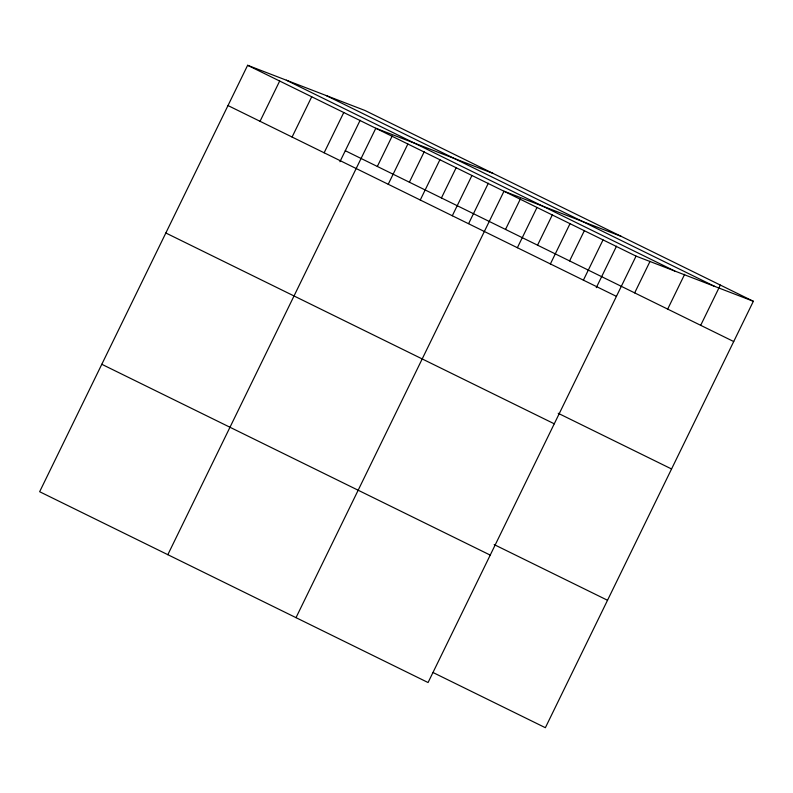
<?xml version="1.0" encoding="UTF-8"?>
<svg xmlns="http://www.w3.org/2000/svg" width="793" height="793" viewBox="0 0 793 793"><rect width="100%" height="100%" fill="white"/><g stroke="black" fill="none" stroke-linecap="round" stroke-linejoin="round"><path stroke-width="1.19" d="M753.35 301.281L364.929 110.465L247.634 65.294L39.65 491.719L428.071 682.535L636.055 256.119L753.35 301.281L545.366 727.706L433.117 672.563M260.035 121.299L279.671 81.035M292.082 137.04L311.718 96.776M324.129 152.781L343.765 112.527M339.929 161.703L360.151 120.258M167.829 554.694L375.813 128.268L493.107 173.429M377.329 166.461L392.198 135.999M388.223 184.273L407.86 144.009M409.376 182.212L424.235 151.741M420.26 200.014L439.897 159.75M441.423 197.953L456.282 167.482M452.307 215.755L471.944 175.491M468.643 223.576L488.329 183.223M296.007 617.658L503.991 191.232L621.286 236.403M505.518 229.435L520.377 198.964M517.373 247.713L537.01 207.459M537.555 245.176L552.424 214.715M550.392 263.94L570.018 223.676M569.602 260.917L584.461 230.456M583.4 280.157L603.037 239.892M596.286 287.651L616.508 246.197M634.668 292.885L650.052 261.323M667.686 309.101L684.666 274.279M700.695 325.318L720.331 285.064M326.22 95.556L714.642 286.382M286.342 80.202L674.764 271.018M247.634 65.294L636.055 256.119M345.292 150.72L733.713 341.545M227.997 105.558L616.419 296.374M558.203 413.292L671.562 468.98M165.836 232.993L554.267 423.809M494.168 544.583L607.527 600.271M101.801 364.284L490.233 555.11"/></g></svg>
